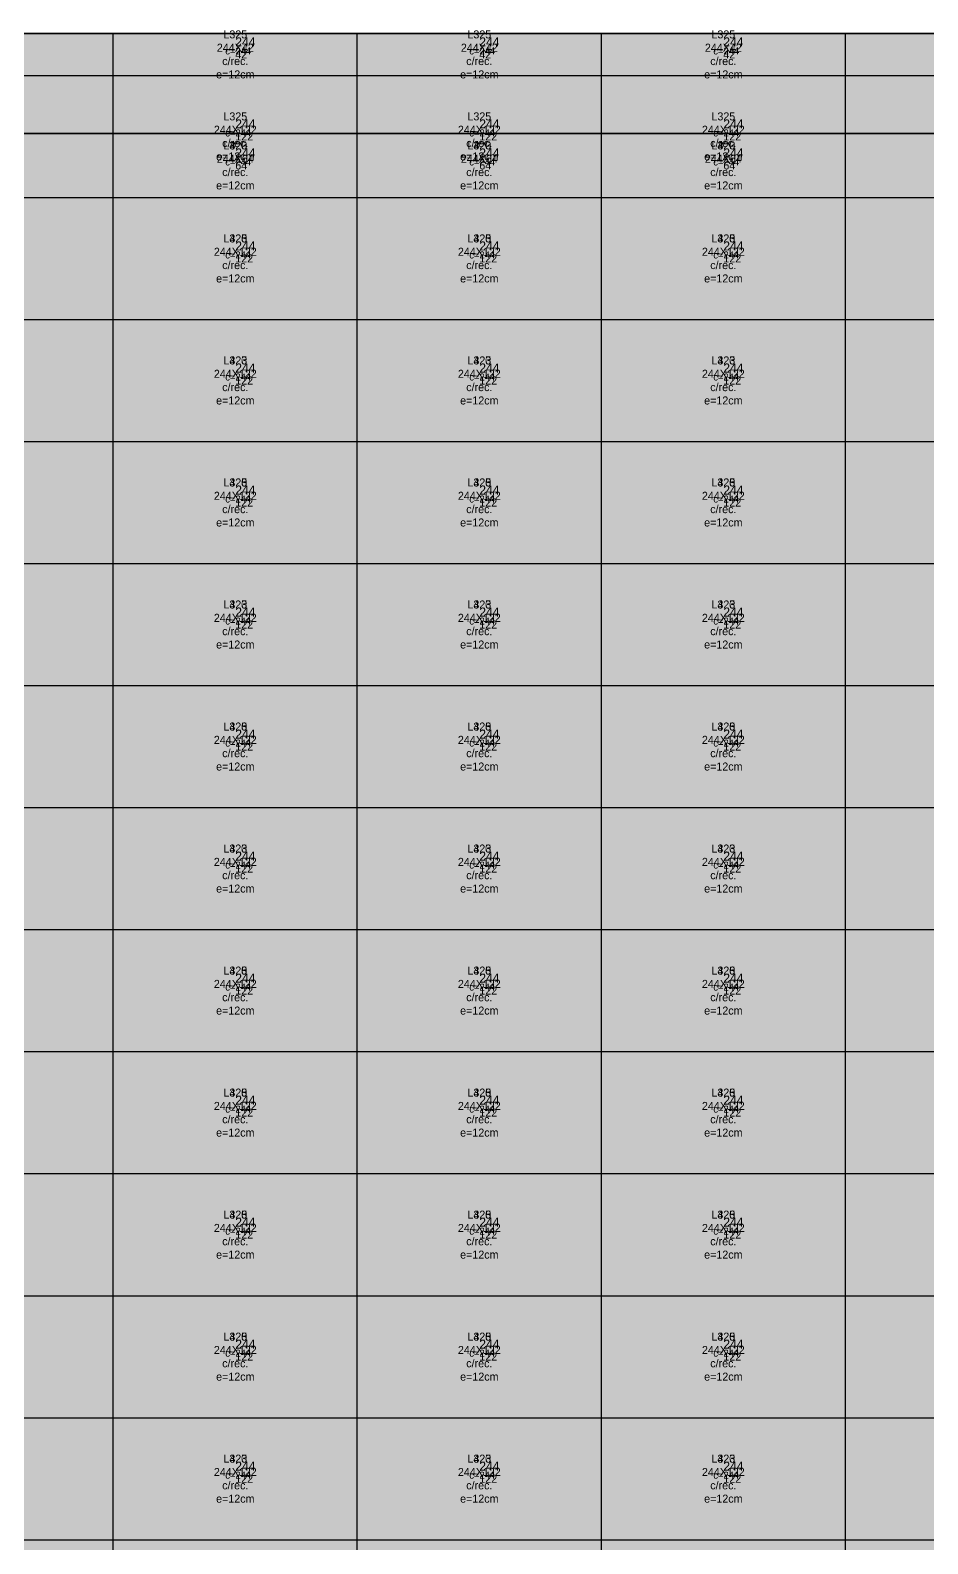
# Model space of a CAD drawing. Extents: x -13000 to 6245, y -61 to 2973.
# Drawn here: x 893 to 1790, y 1460 to 2973 of the extents above; entities that cross this region are included whole.
import ezdxf

# ---------------------------------------------------------------- set-up
doc = ezdxf.new("R2010")
doc.units = 0
for name, color, linetype in [('3', 3, 'Continuous'), ('4', 4, 'Continuous'), ('AUX00', 7, 'Continuous'), ('Hachura', 251, 'Continuous'), ('Painéis', 200, 'Continuous')]:
    doc.layers.add(name, color=color, linetype=linetype)

msp = doc.modelspace()

# ---------------------------------------------------------------- hatches: boundary and pattern name
at = {"layer": 'Hachura'}
h = msp.add_hatch(color=7, dxfattribs=at)
h.dxf.hatch_style = 1
h.paths.add_polyline_path([(0, 0), (6184.2, 0), (6184.2, 2970), (0, 2970)])
h = msp.add_hatch(color=7, dxfattribs=at)
h.dxf.hatch_style = 1
h.paths.add_polyline_path([(0, 0), (5984.2, 0), (5984.2, 2870), (0, 2870)])
h = msp.add_hatch(color=7, dxfattribs=at)
h.dxf.hatch_style = 1
h.paths.add_polyline_path([(0, 0), (5984.2, 0), (5984.2, 2870), (0, 2870)])

# ---------------------------------------------------------------- linework, layer by layer
at = {"layer": '3'}
for p, q in [((6184.2, 2970), (0, 2970)), ((5984.2, 2870), (0, 2870)), ((5984.2, 2870), (0, 2870))]:
    msp.add_line(p, q, dxfattribs=at)
at = {"layer": '3', "lineweight": 25}
for points in [[(0, 0), (6184.2, 0), (6184.2, 2970), (0, 2970)], [(0, 0), (5984.2, 0), (5984.2, 2870), (0, 2870)], [(0, 0), (5984.2, 0), (5984.2, 2870), (0, 2870)]]:
    msp.add_lwpolyline(points, close=True, dxfattribs=at)
at = {"layer": '3'}
for points in [[(0, 2970), (6184.2, 2970)], [(976, 0), (976, 2970)], [(1220, 0), (1220, 2970)], [(1464, 0), (1464, 2970)], [(1708, 0), (1708, 2970)], [(0, 2928), (6184.2, 2928)], [(0, 2870), (5984.2, 2870)], [(0, 2870), (5984.2, 2870)], [(976, 0), (976, 2870)], [(976, 0), (976, 2870)], [(1220, 0), (1220, 2870)], [(1220, 0), (1220, 2870)], [(1464, 0), (1464, 2870)], [(1464, 0), (1464, 2870)], [(1708, 0), (1708, 2870)], [(1708, 0), (1708, 2870)], [(0, 2806), (5984.2, 2806)], [(0, 2806), (6184.2, 2806)], [(0, 2806), (5984.2, 2806)], [(0, 2684), (5984.2, 2684)], [(0, 2684), (6184.2, 2684)], [(0, 2684), (5984.2, 2684)], [(0, 2562), (5984.2, 2562)], [(0, 2562), (6184.2, 2562)], [(0, 2562), (5984.2, 2562)], [(0, 2440), (5984.2, 2440)], [(0, 2440), (6184.2, 2440)], [(0, 2440), (5984.2, 2440)], [(0, 2318), (5984.2, 2318)], [(0, 2318), (6184.2, 2318)], [(0, 2318), (5984.2, 2318)], [(0, 2196), (5984.2, 2196)], [(0, 2196), (6184.2, 2196)], [(0, 2196), (5984.2, 2196)], [(0, 2074), (5984.2, 2074)], [(0, 2074), (6184.2, 2074)], [(0, 2074), (5984.2, 2074)], [(0, 1952), (5984.2, 1952)], [(0, 1952), (6184.2, 1952)], [(0, 1952), (5984.2, 1952)], [(0, 1830), (5984.2, 1830)], [(0, 1830), (6184.2, 1830)], [(0, 1830), (5984.2, 1830)], [(0, 1708), (5984.2, 1708)], [(0, 1708), (6184.2, 1708)], [(0, 1708), (5984.2, 1708)], [(0, 1586), (5984.2, 1586)], [(0, 1586), (6184.2, 1586)], [(0, 1586), (5984.2, 1586)], [(0, 1464), (5984.2, 1464)], [(0, 1464), (6184.2, 1464)], [(0, 1464), (5984.2, 1464)]]:
    msp.add_lwpolyline(points, dxfattribs=at)
at = {"layer": 'Painéis', "lineweight": 18}
for p, q in [((0, 2970), (6184.2, 2970)), ((976, 0), (976, 2970)), ((1220, 0), (1220, 2970)), ((1464, 0), (1464, 2970)), ((1708, 0), (1708, 2970)), ((0, 2928), (6184.2, 2928)), ((0, 2870), (5984.2, 2870)), ((0, 2870), (5984.2, 2870)), ((976, 0), (976, 2870)), ((976, 0), (976, 2870)), ((1220, 0), (1220, 2870)), ((1220, 0), (1220, 2870)), ((1464, 0), (1464, 2870)), ((1464, 0), (1464, 2870)), ((1708, 0), (1708, 2870)), ((1708, 0), (1708, 2870)), ((0, 2806), (5984.2, 2806)), ((0, 2806), (6184.2, 2806)), ((0, 2806), (5984.2, 2806)), ((0, 2684), (5984.2, 2684)), ((0, 2684), (6184.2, 2684)), ((0, 2684), (5984.2, 2684)), ((0, 2562), (5984.2, 2562)), ((0, 2562), (6184.2, 2562)), ((0, 2562), (5984.2, 2562)), ((0, 2440), (5984.2, 2440)), ((0, 2440), (6184.2, 2440)), ((0, 2440), (5984.2, 2440)), ((0, 2318), (5984.2, 2318)), ((0, 2318), (6184.2, 2318)), ((0, 2318), (5984.2, 2318)), ((0, 2196), (5984.2, 2196)), ((0, 2196), (6184.2, 2196)), ((0, 2196), (5984.2, 2196)), ((0, 2074), (5984.2, 2074)), ((0, 2074), (6184.2, 2074)), ((0, 2074), (5984.2, 2074)), ((0, 1952), (5984.2, 1952)), ((0, 1952), (6184.2, 1952)), ((0, 1952), (5984.2, 1952)), ((0, 1830), (5984.2, 1830)), ((0, 1830), (6184.2, 1830)), ((0, 1830), (5984.2, 1830)), ((0, 1708), (5984.2, 1708)), ((0, 1708), (6184.2, 1708)), ((0, 1708), (5984.2, 1708)), ((0, 1586), (5984.2, 1586)), ((0, 1586), (6184.2, 1586)), ((0, 1586), (5984.2, 1586)), ((0, 1464), (5984.2, 1464)), ((0, 1464), (6184.2, 1464)), ((0, 1464), (5984.2, 1464))]:
    msp.add_line(p, q, dxfattribs=at)

# ---------------------------------------------------------------- texts
at = {"layer": '3'}
for p in [(1088, 2949), (1332, 2949), (1576, 2949), (1088, 2867), (1332, 2867), (1576, 2867), (1088, 2838), (1088, 2838), (1332, 2838), (1332, 2838), (1576, 2838), (1576, 2838), (1088, 2745), (1088, 2745), (1088, 2745), (1332, 2745), (1332, 2745), (1332, 2745), (1576, 2745), (1576, 2745), (1576, 2745), (1088, 2623), (1088, 2623), (1088, 2623), (1332, 2623), (1332, 2623), (1332, 2623), (1576, 2623), (1576, 2623), (1576, 2623), (1088, 2501), (1088, 2501), (1088, 2501), (1332, 2501), (1332, 2501), (1332, 2501), (1576, 2501), (1576, 2501), (1576, 2501), (1088, 2379), (1088, 2379), (1088, 2379), (1332, 2379), (1332, 2379), (1332, 2379), (1576, 2379), (1576, 2379), (1576, 2379), (1088, 2257), (1088, 2257), (1088, 2257), (1332, 2257), (1332, 2257), (1332, 2257), (1576, 2257), (1576, 2257), (1576, 2257), (1088, 2135), (1088, 2135), (1088, 2135), (1332, 2135), (1332, 2135), (1332, 2135), (1576, 2135), (1576, 2135), (1576, 2135), (1088, 2013), (1088, 2013), (1088, 2013), (1332, 2013), (1332, 2013), (1332, 2013), (1576, 2013), (1576, 2013), (1576, 2013), (1088, 1891), (1088, 1891), (1088, 1891), (1332, 1891), (1332, 1891), (1332, 1891), (1576, 1891), (1576, 1891), (1576, 1891), (1088, 1769), (1088, 1769), (1088, 1769), (1332, 1769), (1332, 1769), (1332, 1769), (1576, 1769), (1576, 1769), (1576, 1769), (1088, 1647), (1088, 1647), (1088, 1647), (1332, 1647), (1332, 1647), (1332, 1647), (1576, 1647), (1576, 1647), (1576, 1647), (1088, 1525), (1088, 1525), (1088, 1525), (1332, 1525), (1332, 1525), (1332, 1525), (1576, 1525), (1576, 1525), (1576, 1525)]:
    msp.add_text('c=244', height=7, dxfattribs=at).set_placement(p)
at = {"layer": '4'}
for s, height, p in [('244', 9, (1098, 2957)), ('244', 9, (1342, 2957)), ('244', 9, (1586, 2957)), ('42', 8, (1098, 2945)), ('42', 8, (1342, 2945)), ('42', 8, (1586, 2945)), ('244', 9, (1098, 2875)), ('244', 9, (1342, 2875)), ('244', 9, (1586, 2875)), ('122', 8, (1098, 2863)), ('122', 8, (1342, 2863)), ('122', 8, (1586, 2863)), ('244', 9, (1098, 2846)), ('244', 9, (1098, 2846)), ('244', 9, (1342, 2846)), ('244', 9, (1342, 2846)), ('244', 9, (1586, 2846)), ('244', 9, (1586, 2846)), ('64', 8, (1098, 2834)), ('64', 8, (1098, 2834)), ('64', 8, (1342, 2834)), ('64', 8, (1342, 2834)), ('64', 8, (1586, 2834)), ('64', 8, (1586, 2834)), ('244', 9, (1098, 2753)), ('244', 9, (1098, 2753)), ('244', 9, (1098, 2753)), ('244', 9, (1342, 2753)), ('244', 9, (1342, 2753)), ('244', 9, (1342, 2753)), ('244', 9, (1586, 2753)), ('244', 9, (1586, 2753)), ('244', 9, (1586, 2753)), ('122', 8, (1098, 2741)), ('122', 8, (1098, 2741)), ('122', 8, (1098, 2741)), ('122', 8, (1342, 2741)), ('122', 8, (1342, 2741)), ('122', 8, (1342, 2741)), ('122', 8, (1586, 2741)), ('122', 8, (1586, 2741)), ('122', 8, (1586, 2741)), ('244', 9, (1098, 2631)), ('244', 9, (1098, 2631)), ('244', 9, (1098, 2631)), ('244', 9, (1342, 2631)), ('244', 9, (1342, 2631)), ('244', 9, (1342, 2631)), ('244', 9, (1586, 2631)), ('244', 9, (1586, 2631)), ('244', 9, (1586, 2631)), ('122', 8, (1098, 2619)), ('122', 8, (1098, 2619)), ('122', 8, (1098, 2619)), ('122', 8, (1342, 2619)), ('122', 8, (1342, 2619)), ('122', 8, (1342, 2619)), ('122', 8, (1586, 2619)), ('122', 8, (1586, 2619)), ('122', 8, (1586, 2619)), ('244', 9, (1098, 2509)), ('244', 9, (1098, 2509)), ('244', 9, (1098, 2509)), ('244', 9, (1342, 2509)), ('244', 9, (1342, 2509)), ('244', 9, (1342, 2509)), ('244', 9, (1586, 2509)), ('244', 9, (1586, 2509)), ('244', 9, (1586, 2509)), ('122', 8, (1098, 2497)), ('122', 8, (1098, 2497)), ('122', 8, (1098, 2497)), ('122', 8, (1342, 2497)), ('122', 8, (1342, 2497)), ('122', 8, (1342, 2497)), ('122', 8, (1586, 2497)), ('122', 8, (1586, 2497)), ('122', 8, (1586, 2497)), ('244', 9, (1098, 2387)), ('244', 9, (1098, 2387)), ('244', 9, (1098, 2387)), ('244', 9, (1342, 2387)), ('244', 9, (1342, 2387)), ('244', 9, (1342, 2387)), ('244', 9, (1586, 2387)), ('244', 9, (1586, 2387)), ('244', 9, (1586, 2387)), ('122', 8, (1098, 2375)), ('122', 8, (1098, 2375)), ('122', 8, (1098, 2375)), ('122', 8, (1342, 2375)), ('122', 8, (1342, 2375)), ('122', 8, (1342, 2375)), ('122', 8, (1586, 2375)), ('122', 8, (1586, 2375)), ('122', 8, (1586, 2375)), ('244', 9, (1098, 2265)), ('244', 9, (1098, 2265)), ('244', 9, (1098, 2265)), ('244', 9, (1342, 2265)), ('244', 9, (1342, 2265)), ('244', 9, (1342, 2265)), ('244', 9, (1586, 2265)), ('244', 9, (1586, 2265)), ('244', 9, (1586, 2265)), ('122', 8, (1098, 2253)), ('122', 8, (1098, 2253)), ('122', 8, (1098, 2253)), ('122', 8, (1342, 2253)), ('122', 8, (1342, 2253)), ('122', 8, (1342, 2253)), ('122', 8, (1586, 2253)), ('122', 8, (1586, 2253)), ('122', 8, (1586, 2253)), ('244', 9, (1098, 2143)), ('244', 9, (1098, 2143)), ('244', 9, (1098, 2143)), ('244', 9, (1342, 2143)), ('244', 9, (1342, 2143)), ('244', 9, (1342, 2143)), ('244', 9, (1586, 2143)), ('244', 9, (1586, 2143)), ('244', 9, (1586, 2143)), ('122', 8, (1098, 2131)), ('122', 8, (1098, 2131)), ('122', 8, (1098, 2131)), ('122', 8, (1342, 2131)), ('122', 8, (1342, 2131)), ('122', 8, (1342, 2131)), ('122', 8, (1586, 2131)), ('122', 8, (1586, 2131)), ('122', 8, (1586, 2131)), ('244', 9, (1098, 2021)), ('244', 9, (1098, 2021)), ('244', 9, (1098, 2021)), ('244', 9, (1342, 2021)), ('244', 9, (1342, 2021)), ('244', 9, (1342, 2021)), ('244', 9, (1586, 2021)), ('244', 9, (1586, 2021)), ('244', 9, (1586, 2021)), ('122', 8, (1098, 2009)), ('122', 8, (1098, 2009)), ('122', 8, (1098, 2009)), ('122', 8, (1342, 2009)), ('122', 8, (1342, 2009)), ('122', 8, (1342, 2009)), ('122', 8, (1586, 2009)), ('122', 8, (1586, 2009)), ('122', 8, (1586, 2009)), ('244', 9, (1098, 1899)), ('244', 9, (1098, 1899)), ('244', 9, (1098, 1899)), ('244', 9, (1342, 1899)), ('244', 9, (1342, 1899)), ('244', 9, (1342, 1899)), ('244', 9, (1586, 1899)), ('244', 9, (1586, 1899)), ('244', 9, (1586, 1899)), ('122', 8, (1098, 1887)), ('122', 8, (1098, 1887)), ('122', 8, (1098, 1887)), ('122', 8, (1342, 1887)), ('122', 8, (1342, 1887)), ('122', 8, (1342, 1887)), ('122', 8, (1586, 1887)), ('122', 8, (1586, 1887)), ('122', 8, (1586, 1887)), ('244', 9, (1098, 1777)), ('244', 9, (1098, 1777)), ('244', 9, (1098, 1777)), ('244', 9, (1342, 1777)), ('244', 9, (1342, 1777)), ('244', 9, (1342, 1777)), ('244', 9, (1586, 1777)), ('244', 9, (1586, 1777)), ('244', 9, (1586, 1777)), ('122', 8, (1098, 1765)), ('122', 8, (1098, 1765)), ('122', 8, (1098, 1765)), ('122', 8, (1342, 1765)), ('122', 8, (1342, 1765)), ('122', 8, (1342, 1765)), ('122', 8, (1586, 1765)), ('122', 8, (1586, 1765)), ('122', 8, (1586, 1765)), ('244', 9, (1098, 1655)), ('244', 9, (1098, 1655)), ('244', 9, (1098, 1655)), ('122', 8, (1098, 1643)), ('122', 8, (1098, 1643)), ('122', 8, (1098, 1643)), ('244', 9, (1342, 1655)), ('244', 9, (1342, 1655)), ('244', 9, (1342, 1655)), ('122', 8, (1342, 1643)), ('122', 8, (1342, 1643)), ('122', 8, (1342, 1643)), ('244', 9, (1586, 1655)), ('244', 9, (1586, 1655)), ('244', 9, (1586, 1655)), ('122', 8, (1586, 1643)), ('122', 8, (1586, 1643)), ('122', 8, (1586, 1643)), ('244', 9, (1098, 1533)), ('244', 9, (1098, 1533)), ('244', 9, (1098, 1533)), ('122', 8, (1098, 1521)), ('122', 8, (1098, 1521)), ('122', 8, (1098, 1521)), ('244', 9, (1342, 1533)), ('244', 9, (1342, 1533)), ('244', 9, (1342, 1533)), ('122', 8, (1342, 1521)), ('122', 8, (1342, 1521)), ('122', 8, (1342, 1521)), ('244', 9, (1586, 1533)), ('244', 9, (1586, 1533)), ('244', 9, (1586, 1533)), ('122', 8, (1586, 1521)), ('122', 8, (1586, 1521)), ('122', 8, (1586, 1521))]:
    msp.add_text(s, height=height, dxfattribs=at).set_placement(p)
at = {"layer": 'AUX00', "char_height": 8, "attachment_point": 5}
for s, insert in [('\\pxqc;L325^J244X42^Jc/rec.^Je=12cm', (1098, 2949)), ('\\pxqc;L325^J244X42^Jc/rec.^Je=12cm', (1342, 2949)), ('\\pxqc;L325^J244X42^Jc/rec.^Je=12cm', (1586, 2949)), ('\\pxqc;L325^J244X122^Jc/rec.^Je=12cm', (1098, 2867)), ('\\pxqc;L325^J244X122^Jc/rec.^Je=12cm', (1342, 2867)), ('\\pxqc;L325^J244X122^Jc/rec.^Je=12cm', (1586, 2867)), ('\\pxqc;L323^J244X64^Jc/rec.^Je=12cm', (1098, 2838)), ('\\pxqc;L420^J244X64^Jc/rec.^Je=12cm', (1098, 2838)), ('\\pxqc;L323^J244X64^Jc/rec.^Je=12cm', (1342, 2838)), ('\\pxqc;L420^J244X64^Jc/rec.^Je=12cm', (1342, 2838)), ('\\pxqc;L323^J244X64^Jc/rec.^Je=12cm', (1586, 2838)), ('\\pxqc;L420^J244X64^Jc/rec.^Je=12cm', (1586, 2838)), ('\\pxqc;L323^J244X122^Jc/rec.^Je=12cm', (1098, 2745)), ('\\pxqc;L325^J244X122^Jc/rec.^Je=12cm', (1098, 2745)), ('\\pxqc;L420^J244X122^Jc/rec.^Je=12cm', (1098, 2745)), ('\\pxqc;L323^J244X122^Jc/rec.^Je=12cm', (1342, 2745)), ('\\pxqc;L325^J244X122^Jc/rec.^Je=12cm', (1342, 2745)), ('\\pxqc;L420^J244X122^Jc/rec.^Je=12cm', (1342, 2745)), ('\\pxqc;L323^J244X122^Jc/rec.^Je=12cm', (1586, 2745)), ('\\pxqc;L325^J244X122^Jc/rec.^Je=12cm', (1586, 2745)), ('\\pxqc;L420^J244X122^Jc/rec.^Je=12cm', (1586, 2745)), ('\\pxqc;L323^J244X122^Jc/rec.^Je=12cm', (1098, 2623)), ('\\pxqc;L325^J244X122^Jc/rec.^Je=12cm', (1098, 2623)), ('\\pxqc;L420^J244X122^Jc/rec.^Je=12cm', (1098, 2623)), ('\\pxqc;L323^J244X122^Jc/rec.^Je=12cm', (1342, 2623)), ('\\pxqc;L325^J244X122^Jc/rec.^Je=12cm', (1342, 2623)), ('\\pxqc;L420^J244X122^Jc/rec.^Je=12cm', (1342, 2623)), ('\\pxqc;L323^J244X122^Jc/rec.^Je=12cm', (1586, 2623)), ('\\pxqc;L325^J244X122^Jc/rec.^Je=12cm', (1586, 2623)), ('\\pxqc;L420^J244X122^Jc/rec.^Je=12cm', (1586, 2623)), ('\\pxqc;L323^J244X122^Jc/rec.^Je=12cm', (1098, 2501)), ('\\pxqc;L325^J244X122^Jc/rec.^Je=12cm', (1098, 2501)), ('\\pxqc;L420^J244X122^Jc/rec.^Je=12cm', (1098, 2501)), ('\\pxqc;L323^J244X122^Jc/rec.^Je=12cm', (1342, 2501)), ('\\pxqc;L325^J244X122^Jc/rec.^Je=12cm', (1342, 2501)), ('\\pxqc;L420^J244X122^Jc/rec.^Je=12cm', (1342, 2501)), ('\\pxqc;L323^J244X122^Jc/rec.^Je=12cm', (1586, 2501)), ('\\pxqc;L325^J244X122^Jc/rec.^Je=12cm', (1586, 2501)), ('\\pxqc;L420^J244X122^Jc/rec.^Je=12cm', (1586, 2501)), ('\\pxqc;L323^J244X122^Jc/rec.^Je=12cm', (1098, 2379)), ('\\pxqc;L325^J244X122^Jc/rec.^Je=12cm', (1098, 2379)), ('\\pxqc;L420^J244X122^Jc/rec.^Je=12cm', (1098, 2379)), ('\\pxqc;L323^J244X122^Jc/rec.^Je=12cm', (1342, 2379)), ('\\pxqc;L325^J244X122^Jc/rec.^Je=12cm', (1342, 2379)), ('\\pxqc;L420^J244X122^Jc/rec.^Je=12cm', (1342, 2379)), ('\\pxqc;L323^J244X122^Jc/rec.^Je=12cm', (1586, 2379)), ('\\pxqc;L325^J244X122^Jc/rec.^Je=12cm', (1586, 2379)), ('\\pxqc;L420^J244X122^Jc/rec.^Je=12cm', (1586, 2379)), ('\\pxqc;L323^J244X122^Jc/rec.^Je=12cm', (1098, 2257)), ('\\pxqc;L325^J244X122^Jc/rec.^Je=12cm', (1098, 2257)), ('\\pxqc;L420^J244X122^Jc/rec.^Je=12cm', (1098, 2257)), ('\\pxqc;L323^J244X122^Jc/rec.^Je=12cm', (1342, 2257)), ('\\pxqc;L325^J244X122^Jc/rec.^Je=12cm', (1342, 2257)), ('\\pxqc;L420^J244X122^Jc/rec.^Je=12cm', (1342, 2257)), ('\\pxqc;L323^J244X122^Jc/rec.^Je=12cm', (1586, 2257)), ('\\pxqc;L325^J244X122^Jc/rec.^Je=12cm', (1586, 2257)), ('\\pxqc;L420^J244X122^Jc/rec.^Je=12cm', (1586, 2257)), ('\\pxqc;L323^J244X122^Jc/rec.^Je=12cm', (1098, 2135)), ('\\pxqc;L325^J244X122^Jc/rec.^Je=12cm', (1098, 2135)), ('\\pxqc;L420^J244X122^Jc/rec.^Je=12cm', (1098, 2135)), ('\\pxqc;L323^J244X122^Jc/rec.^Je=12cm', (1342, 2135)), ('\\pxqc;L325^J244X122^Jc/rec.^Je=12cm', (1342, 2135)), ('\\pxqc;L420^J244X122^Jc/rec.^Je=12cm', (1342, 2135)), ('\\pxqc;L323^J244X122^Jc/rec.^Je=12cm', (1586, 2135)), ('\\pxqc;L325^J244X122^Jc/rec.^Je=12cm', (1586, 2135)), ('\\pxqc;L420^J244X122^Jc/rec.^Je=12cm', (1586, 2135)), ('\\pxqc;L323^J244X122^Jc/rec.^Je=12cm', (1098, 2013)), ('\\pxqc;L325^J244X122^Jc/rec.^Je=12cm', (1098, 2013)), ('\\pxqc;L420^J244X122^Jc/rec.^Je=12cm', (1098, 2013)), ('\\pxqc;L323^J244X122^Jc/rec.^Je=12cm', (1342, 2013)), ('\\pxqc;L325^J244X122^Jc/rec.^Je=12cm', (1342, 2013)), ('\\pxqc;L420^J244X122^Jc/rec.^Je=12cm', (1342, 2013)), ('\\pxqc;L323^J244X122^Jc/rec.^Je=12cm', (1586, 2013)), ('\\pxqc;L325^J244X122^Jc/rec.^Je=12cm', (1586, 2013)), ('\\pxqc;L420^J244X122^Jc/rec.^Je=12cm', (1586, 2013)), ('\\pxqc;L323^J244X122^Jc/rec.^Je=12cm', (1098, 1891)), ('\\pxqc;L325^J244X122^Jc/rec.^Je=12cm', (1098, 1891)), ('\\pxqc;L420^J244X122^Jc/rec.^Je=12cm', (1098, 1891)), ('\\pxqc;L323^J244X122^Jc/rec.^Je=12cm', (1342, 1891)), ('\\pxqc;L325^J244X122^Jc/rec.^Je=12cm', (1342, 1891)), ('\\pxqc;L420^J244X122^Jc/rec.^Je=12cm', (1342, 1891)), ('\\pxqc;L323^J244X122^Jc/rec.^Je=12cm', (1586, 1891)), ('\\pxqc;L325^J244X122^Jc/rec.^Je=12cm', (1586, 1891)), ('\\pxqc;L420^J244X122^Jc/rec.^Je=12cm', (1586, 1891)), ('\\pxqc;L323^J244X122^Jc/rec.^Je=12cm', (1098, 1769)), ('\\pxqc;L325^J244X122^Jc/rec.^Je=12cm', (1098, 1769)), ('\\pxqc;L420^J244X122^Jc/rec.^Je=12cm', (1098, 1769)), ('\\pxqc;L323^J244X122^Jc/rec.^Je=12cm', (1342, 1769)), ('\\pxqc;L325^J244X122^Jc/rec.^Je=12cm', (1342, 1769)), ('\\pxqc;L420^J244X122^Jc/rec.^Je=12cm', (1342, 1769)), ('\\pxqc;L323^J244X122^Jc/rec.^Je=12cm', (1586, 1769)), ('\\pxqc;L325^J244X122^Jc/rec.^Je=12cm', (1586, 1769)), ('\\pxqc;L420^J244X122^Jc/rec.^Je=12cm', (1586, 1769)), ('\\pxqc;L323^J244X122^Jc/rec.^Je=12cm', (1098, 1647)), ('\\pxqc;L325^J244X122^Jc/rec.^Je=12cm', (1098, 1647)), ('\\pxqc;L420^J244X122^Jc/rec.^Je=12cm', (1098, 1647)), ('\\pxqc;L323^J244X122^Jc/rec.^Je=12cm', (1342, 1647)), ('\\pxqc;L325^J244X122^Jc/rec.^Je=12cm', (1342, 1647)), ('\\pxqc;L420^J244X122^Jc/rec.^Je=12cm', (1342, 1647)), ('\\pxqc;L323^J244X122^Jc/rec.^Je=12cm', (1586, 1647)), ('\\pxqc;L325^J244X122^Jc/rec.^Je=12cm', (1586, 1647)), ('\\pxqc;L420^J244X122^Jc/rec.^Je=12cm', (1586, 1647)), ('\\pxqc;L323^J244X122^Jc/rec.^Je=12cm', (1098, 1525)), ('\\pxqc;L325^J244X122^Jc/rec.^Je=12cm', (1098, 1525)), ('\\pxqc;L420^J244X122^Jc/rec.^Je=12cm', (1098, 1525)), ('\\pxqc;L323^J244X122^Jc/rec.^Je=12cm', (1342, 1525)), ('\\pxqc;L325^J244X122^Jc/rec.^Je=12cm', (1342, 1525)), ('\\pxqc;L420^J244X122^Jc/rec.^Je=12cm', (1342, 1525)), ('\\pxqc;L323^J244X122^Jc/rec.^Je=12cm', (1586, 1525)), ('\\pxqc;L325^J244X122^Jc/rec.^Je=12cm', (1586, 1525)), ('\\pxqc;L420^J244X122^Jc/rec.^Je=12cm', (1586, 1525))]:
    msp.add_mtext(s, dxfattribs=dict(at, insert=insert))

doc.saveas('drawing.dxf')
